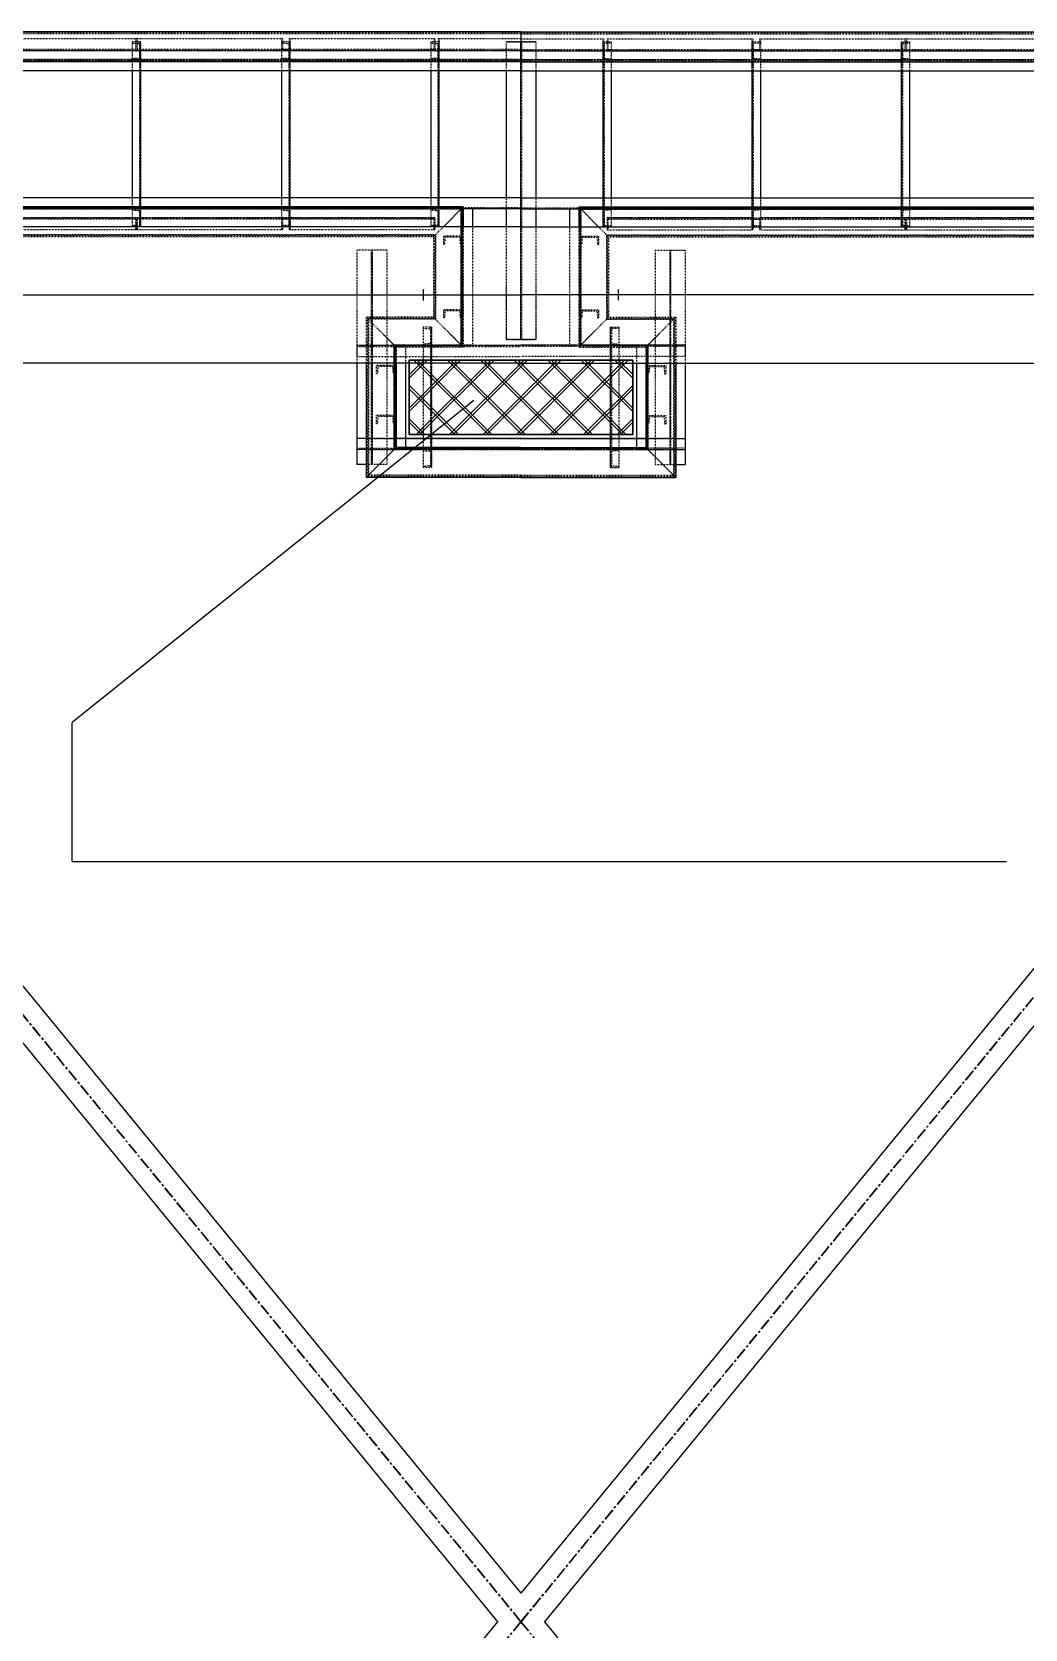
# Model space of a CAD drawing. Header units: millimetres. Extents: x 5143 to 30813, y 232 to 21408.
# Drawn here: x 17307 to 17973, y 5006 to 6077 of the extents above; entities that cross this region are included whole.
import ezdxf

# ---------------------------------------------------------------- set-up
doc = ezdxf.new("R2010")
doc.units = ezdxf.units.MM
doc.header["$LTSCALE"] = 0.25
for name, pattern in [('CENTER', [50.8, 31.75, -6.35, 6.35, -6.35]), ('XKITLINE00', [0]), ('XKITLINE02', [4, 2, -2]), ('XKITLINE03', [6, 3, -1, 1, -1])]:
    doc.linetypes.add(name, pattern=pattern)
doc.styles.add('ROMANS', font='romans.shx')
doc.dimstyles.new('MD300', dxfattribs={"dimtxt": 2.5, "dimasz": 2.5, "dimexe": 1, "dimexo": 1, "dimgap": 0.5, "dimtad": 1, "dimdec": 1, "dimlfac": 50, "dimrnd": 0.5, "dimdsep": 46, "dimtxsty": 'ROMANS', "dimcen": 1, "dimclrd": 146, "dimclre": 146, "dimclrt": 30, "dimadec": 1, "dimazin": 2, "dimtfac": 1, "dimtdec": 1, "dimtmove": 0, "dimatfit": 1, "dimfxl": 1, "dimtolj": 1, "dimtzin": 0, "dimlwd": -1, "dimlwe": -1, "dimarcsym": 0})

msp = doc.modelspace()

# ---------------------------------------------------------------- hatches: boundary and pattern name
h = msp.add_hatch()
h.set_pattern_fill('ANSI37', color=1, scale=5, style=0)
h.set_pattern_definition([(45, (-48965.991, 3372.497), (-11.22532, 11.22532), []), (135, (-48965.991, 3372.497), (-11.22532, -11.22532), [])])
h.paths.add_polyline_path([(17560, 5856.6), (17560, 5806.6), (17710, 5806.6), (17710, 5856.6)])
h = msp.add_hatch()
h.set_pattern_fill('ANSI37', color=1, scale=5, style=0)
h.set_pattern_definition([(135, (84235.982, 3372.497), (11.22532, 11.22532), []), (45, (84235.982, 3372.497), (11.22532, -11.22532), [])])
h.paths.add_polyline_path([(17710, 5856.6), (17710, 5806.6), (17560, 5806.6), (17560, 5856.6)])

# ---------------------------------------------------------------- linework, layer by layer
at = {"color": 7, "linetype": 'XKITLINE00'}
for p, q in [((17635, 6076.7), (16932.5, 6076.7)), ((17635, 6076.7), (17635, 6056.7)), ((17635, 6076.7), (17635, 6056.7)), ((17635, 6076.7), (17635, 6056.7)), ((17635, 6076.7), (17635, 6056.7)), ((17635, 6076.7), (18337.5, 6076.7)), ((17635, 6056.7), (16932.5, 6056.7)), ((17635, 6056.7), (17635, 6050.5)), ((17635, 6056.7), (17635, 6050.5)), ((17635, 6056.7), (17635, 6050.5)), ((17635, 6056.7), (17635, 6050.5)), ((17635, 6056.7), (18337.5, 6056.7)), ((17635, 6050.5), (16932.5, 6050.5)), ((17374.5, 6050.5), (17374.5, 5965.5)), ((17380, 6050.5), (17380, 5965.5)), ((17474.5, 6050.5), (17474.5, 5965.5)), ((17480, 6050.5), (17480, 5965.5)), ((17574.5, 6050.5), (17574.5, 5965.5)), ((17580, 6050.5), (17580, 5965.5)), ((17625, 6050.5), (17625, 5965.5)), ((17625, 6050.5), (17625, 5965.5)), ((17635, 6050.5), (18337.5, 6050.5)), ((17645, 6050.5), (17645, 5965.5)), ((17645, 6050.5), (17645, 5965.5)), ((17690, 6050.5), (17690, 5965.5)), ((17695.5, 6050.5), (17695.5, 5965.5)), ((17790, 6050.5), (17790, 5965.5)), ((17795.5, 6050.5), (17795.5, 5965.5)), ((17890, 6050.5), (17890, 5965.5)), ((17895.5, 6050.5), (17895.5, 5965.5)), ((17635, 5965.5), (16932.5, 5965.5)), ((17596.3, 5959.3), (16932.5, 5959.3)), ((17596.3, 5959.3), (17583, 5946)), ((17596.3, 5959.3), (17583, 5946)), ((17596.3, 5959.3), (17596.3, 5946)), ((17635, 5958), (17596.3, 5958)), ((17602.5, 5958), (17596.3, 5958)), ((17602.5, 5958), (17602.5, 5946)), ((17625, 5958), (17625, 5946)), ((17625, 5958), (17625, 5946)), ((17635, 5965.5), (17635, 5958)), ((17635, 5965.5), (17635, 5958)), ((17635, 5965.5), (17635, 5958)), ((17635, 5965.5), (17635, 5958)), ((17635, 5965.5), (18337.5, 5965.5)), ((17635, 5958), (17673.7, 5958)), ((17645, 5958), (17645, 5946)), ((17645, 5958), (17645, 5946)), ((17667.5, 5958), (17667.5, 5946)), ((17667.5, 5958), (17673.7, 5958)), ((17673.7, 5959.3), (17687, 5946)), ((17673.7, 5959.3), (17673.7, 5946)), ((17673.7, 5959.3), (18337.5, 5959.3)), ((17673.7, 5959.3), (17687, 5946)), ((17525, 5854.6), (17525, 5804.1)), ((17531.3, 5854.6), (17531.3, 5777.9)), ((17551.3, 5854.6), (17551.3, 5797.9)), ((17557.5, 5854.6), (17557.5, 5797.9)), ((17560, 5854.6), (17560, 5806.6)), ((17710, 5854.6), (17710, 5806.6)), ((17712.5, 5854.6), (17712.5, 5797.9)), ((17718.7, 5854.6), (17718.7, 5797.9)), ((17738.7, 5854.6), (17738.7, 5777.9)), ((17745, 5854.6), (17745, 5804.1)), ((17635, 5806.6), (17560, 5806.6)), ((17569.5, 5806.6), (17569.5, 5804.1)), ((17575, 5806.6), (17575, 5804.1)), ((17635, 5806.6), (17710, 5806.6)), ((17695, 5806.6), (17695, 5804.1)), ((17700.5, 5806.6), (17700.5, 5804.1)), ((17525, 5804.1), (17525, 5796.6)), ((17531.3, 5804.1), (17525, 5804.1)), ((17531.3, 5796.6), (17525, 5796.6)), ((17525, 5796.6), (17525, 5786.6)), ((17551.3, 5797.9), (17531.3, 5777.9)), ((17551.3, 5797.9), (17531.3, 5777.9)), ((17635, 5804.1), (17551.3, 5804.1)), ((17635, 5797.9), (17551.3, 5797.9)), ((17635, 5804.1), (17718.7, 5804.1)), ((17635, 5797.9), (17718.7, 5797.9)), ((17718.7, 5797.9), (17738.7, 5777.9)), ((17718.7, 5797.9), (17738.7, 5777.9)), ((17738.7, 5804.1), (17745, 5804.1)), ((17738.7, 5796.6), (17745, 5796.6)), ((17745, 5804.1), (17745, 5796.6)), ((17745, 5796.6), (17745, 5786.6)), ((17531.3, 5786.6), (17525, 5786.6)), ((17738.7, 5786.6), (17745, 5786.6)), ((17635, 5777.9), (17531.3, 5777.9)), ((17635, 5777.9), (17738.7, 5777.9))]:
    msp.add_line(p, q, dxfattribs=at)
at = {"color": 3, "linetype": 'XKITLINE02'}
for p, q in [((17635, 6075.8), (16932.5, 6075.8)), ((17635, 6075.3), (16932.5, 6075.3)), ((17635, 6075.8), (18337.5, 6075.8)), ((17635, 6075.3), (18337.5, 6075.3)), ((17376.7, 6064.8), (17274.3, 6064.8)), ((17377.2, 6064), (17274.3, 6064)), ((17377.2, 6072), (17279.6, 6072)), ((17371.4, 6064.8), (17371.4, 6064)), ((17374.5, 6070), (17374.5, 5946)), ((17374.5, 6070), (17374.5, 6050.5)), ((17380, 6070), (17374.5, 6070)), ((17374.5, 6070), (17374.5, 6069.3)), ((17380, 6070), (17374.5, 6070)), ((17374.5, 6069.3), (17379.3, 6068.9)), ((17376.7, 6072), (17376.7, 6064.8)), ((17377.2, 6072), (17377.2, 6064)), ((17475.1, 6072), (17377.2, 6072)), ((17377.2, 6072), (17377.2, 6064)), ((17480.3, 6064), (17377.2, 6064)), ((17380, 6064), (17377.2, 6064)), ((17377.8, 6072), (17377.8, 6064.8)), ((17480.3, 6064.8), (17377.8, 6064.8)), ((17379.3, 6070), (17379.3, 5946)), ((17379.3, 6068.9), (17379.3, 6059)), ((17380, 6070), (17380, 5946)), ((17380, 6070), (17380, 6050.5)), ((17380, 6070), (17380, 6058)), ((17383, 6064.8), (17383, 6064)), ((17576.7, 6064.8), (17474.3, 6064.8)), ((17474.3, 6064.8), (17474.3, 6064)), ((17577.2, 6064), (17474.3, 6064)), ((17474.5, 6072), (17474.5, 6064)), ((17474.5, 6070), (17474.5, 5946)), ((17474.5, 6070), (17474.5, 6050.5)), ((17480, 6070), (17474.5, 6070)), ((17474.5, 6070), (17474.5, 6069.3)), ((17480, 6070), (17474.5, 6070)), ((17474.5, 6069.3), (17479.3, 6068.9)), ((17475.1, 6072), (17475.1, 6064.8)), ((17479.3, 6070), (17479.3, 5946)), ((17479.3, 6068.9), (17479.3, 6059)), ((17577.2, 6072), (17479.6, 6072)), ((17479.6, 6072), (17479.6, 6064.8)), ((17480, 6070), (17480, 5946)), ((17480, 6070), (17480, 6050.5)), ((17480, 6070), (17480, 6058)), ((17480.2, 6072), (17480.2, 6064)), ((17480.3, 6064.8), (17480.3, 6064)), ((17571.4, 6064.8), (17571.4, 6064)), ((17635, 6064.8), (17574.3, 6064.8)), ((17574.3, 6064.8), (17574.3, 6064)), ((17574.5, 6070), (17574.5, 5946)), ((17574.5, 6070), (17574.5, 6050.5)), ((17580, 6070), (17574.5, 6070)), ((17574.5, 6070), (17574.5, 6069.3)), ((17580, 6070), (17574.5, 6070)), ((17574.5, 6069.3), (17579.3, 6068.9)), ((17576.7, 6072), (17576.7, 6064.8)), ((17577.2, 6072), (17577.2, 6064)), ((17579.3, 6070), (17579.3, 5946)), ((17579.3, 6068.9), (17579.3, 6059)), ((17635, 6072), (17579.6, 6072)), ((17579.6, 6072), (17579.6, 6064.8)), ((17580, 6070), (17580, 5946)), ((17580, 6070), (17580, 6050.5)), ((17580, 6070), (17580, 6058)), ((17580.2, 6072), (17580.2, 6064)), ((17635, 6064), (17580.2, 6064)), ((17625, 6070), (17635, 6070)), ((17625, 6070), (17625, 6050.5)), ((17635, 6070), (17625, 6070)), ((17625, 6070), (17625, 6050.5)), ((17634.7, 6070), (17634.7, 5870.3)), ((17634.7, 6070), (17634.7, 5870.3)), ((17634.7, 6070), (17634.7, 5870.3)), ((17634.7, 6070), (17634.7, 5870.3)), ((17635, 6072), (17690.4, 6072)), ((17645, 6070), (17635, 6070)), ((17635, 6070), (17645, 6070)), ((17635, 6064.8), (17695.6, 6064.8)), ((17635, 6064), (17689.8, 6064)), ((17635.3, 6070), (17635.3, 5870.3)), ((17635.3, 6070), (17635.3, 5870.3)), ((17635.3, 6070), (17635.3, 5870.3)), ((17635.3, 6070), (17635.3, 5870.3)), ((17645, 6070), (17645, 6050.5)), ((17645, 6070), (17645, 6050.5)), ((17689.8, 6072), (17689.8, 6064)), ((17690, 6070), (17690, 5946)), ((17690, 6070), (17690, 6050.5)), ((17690, 6070), (17695.5, 6070)), ((17690, 6070), (17695.5, 6070)), ((17690, 6070), (17690, 6058)), ((17690.4, 6072), (17690.4, 6064.8)), ((17690.7, 6070), (17690.7, 5946)), ((17695.5, 6069.3), (17690.7, 6068.9)), ((17690.7, 6068.9), (17690.7, 6059)), ((17692.7, 6072), (17790.4, 6072)), ((17692.7, 6072), (17692.7, 6064)), ((17692.7, 6064), (17795.6, 6064)), ((17693.3, 6072), (17693.3, 6064.8)), ((17693.3, 6064.8), (17795.6, 6064.8)), ((17695.5, 6070), (17695.5, 5946)), ((17695.5, 6070), (17695.5, 6050.5)), ((17695.5, 6070), (17695.5, 6069.3)), ((17695.6, 6064.8), (17695.6, 6064)), ((17698.6, 6064.8), (17698.6, 6064)), ((17789.7, 6064.8), (17789.7, 6064)), ((17789.7, 6064.8), (17892.2, 6064.8)), ((17789.7, 6064), (17892.7, 6064)), ((17789.8, 6072), (17789.8, 6064)), ((17790, 6070), (17790, 5946)), ((17790, 6070), (17790, 6050.5)), ((17790, 6070), (17795.5, 6070)), ((17790, 6070), (17795.5, 6070)), ((17790, 6070), (17790, 6058)), ((17790.4, 6072), (17790.4, 6064.8)), ((17790.7, 6070), (17790.7, 5946)), ((17795.5, 6069.3), (17790.7, 6068.9)), ((17790.7, 6068.9), (17790.7, 6059)), ((17794.9, 6072), (17794.9, 6064.8)), ((17794.9, 6072), (17892.7, 6072)), ((17795.5, 6072), (17795.5, 6064)), ((17795.5, 6070), (17795.5, 5946)), ((17795.5, 6070), (17795.5, 6050.5)), ((17795.5, 6070), (17795.5, 6069.3)), ((17795.6, 6064.8), (17795.6, 6064)), ((17886.9, 6064.8), (17886.9, 6064)), ((17890, 6070), (17890, 5946)), ((17890, 6070), (17890, 6050.5)), ((17890, 6070), (17895.5, 6070)), ((17890, 6070), (17895.5, 6070)), ((17890, 6070), (17890, 6058)), ((17890, 6064), (17892.7, 6064)), ((17890.7, 6070), (17890.7, 5946)), ((17895.5, 6069.3), (17890.7, 6068.9)), ((17890.7, 6068.9), (17890.7, 6059)), ((17892.2, 6072), (17892.2, 6064.8)), ((17892.7, 6072), (17990.4, 6072)), ((17892.7, 6072), (17892.7, 6064)), ((17892.7, 6072), (17892.7, 6064)), ((17892.7, 6064), (17995.6, 6064)), ((17893.3, 6072), (17893.3, 6064.8)), ((17893.3, 6064.8), (17995.6, 6064.8)), ((17895.5, 6070), (17895.5, 5946)), ((17895.5, 6070), (17895.5, 6050.5)), ((17895.5, 6070), (17895.5, 6069.3)), ((17898.6, 6064.8), (17898.6, 6064)), ((17635, 6058.1), (16932.5, 6058.1)), ((17635, 6058), (16932.5, 6058)), ((17635, 6057.5), (16932.5, 6057.5)), ((17635, 6057.1), (16932.5, 6057.1)), ((17379.3, 6059), (17374.5, 6058.7)), ((17374.5, 6058.7), (17374.5, 6058)), ((17380, 6058), (17374.5, 6058)), ((17479.3, 6059), (17474.5, 6058.7)), ((17474.5, 6058.7), (17474.5, 6058)), ((17480, 6058), (17474.5, 6058)), ((17579.3, 6059), (17574.5, 6058.7)), ((17574.5, 6058.7), (17574.5, 6058)), ((17580, 6058), (17574.5, 6058)), ((17635, 6058.1), (18337.5, 6058.1)), ((17635, 6058), (17635, 6056.7)), ((17635, 6058), (17635, 6056.7)), ((17635, 6058), (17635, 6056.7)), ((17635, 6058), (18337.5, 6058)), ((17635, 6058), (17635, 6056.7)), ((17635, 6057.5), (18337.5, 6057.5)), ((17635, 6057.1), (18337.5, 6057.1)), ((17690, 6058), (17695.5, 6058)), ((17690.7, 6059), (17695.5, 6058.7)), ((17695.5, 6058.7), (17695.5, 6058)), ((17790, 6058), (17795.5, 6058)), ((17790.7, 6059), (17795.5, 6058.7)), ((17795.5, 6058.7), (17795.5, 6058)), ((17890, 6058), (17895.5, 6058)), ((17890.7, 6059), (17895.5, 6058.7)), ((17895.5, 6058.7), (17895.5, 6058)), ((17635, 5958.8), (16932.5, 5958.8)), ((17595.5, 5958.4), (16932.5, 5958.4)), ((17596.3, 5958), (16932.5, 5958)), ((17594.9, 5957.9), (16932.5, 5957.9)), ((17374.5, 5958), (17374.5, 5957.3)), ((17380, 5958), (17374.5, 5958)), ((17374.5, 5957.3), (17379.3, 5956.9)), ((17379.3, 5956.9), (17379.3, 5947)), ((17380, 5958), (17380, 5946)), ((17474.5, 5958), (17474.5, 5957.3)), ((17480, 5958), (17474.5, 5958)), ((17474.5, 5957.3), (17479.3, 5956.9)), ((17479.3, 5956.9), (17479.3, 5947)), ((17480, 5958), (17480, 5946)), ((17574.5, 5958), (17574.5, 5957.3)), ((17580, 5958), (17574.5, 5958)), ((17574.5, 5957.3), (17579.3, 5956.9)), ((17579.3, 5956.9), (17579.3, 5947)), ((17580, 5958), (17580, 5946)), ((17594.9, 5957.9), (17594.9, 5866.7)), ((17595, 5958), (17595, 5866.6)), ((17596.3, 5958), (17595, 5958)), ((17595.5, 5958.4), (17595.5, 5866.2)), ((17595.8, 5958), (17595.8, 5866.6)), ((17625, 5965.5), (17625, 5958)), ((17625, 5965.5), (17625, 5958)), ((17635, 5958.8), (18337.5, 5958.8)), ((17645, 5965.5), (17645, 5958)), ((17645, 5965.5), (17645, 5958)), ((17673.7, 5958), (18337.5, 5958)), ((17673.7, 5958), (17675, 5958)), ((17674.1, 5958), (17674.1, 5866.6)), ((17674.5, 5958.4), (17674.5, 5866.2)), ((17674.5, 5958.4), (18337.5, 5958.4)), ((17675, 5958), (17675, 5866.6)), ((17675.1, 5957.9), (17675.1, 5866.7)), ((17675.1, 5957.9), (18337.5, 5957.9)), ((17690, 5958), (17695.5, 5958)), ((17690, 5958), (17690, 5946)), ((17695.5, 5957.3), (17690.7, 5956.9)), ((17690.7, 5956.9), (17690.7, 5947)), ((17695.5, 5958), (17695.5, 5957.3)), ((17790, 5958), (17795.5, 5958)), ((17790, 5958), (17790, 5946)), ((17795.5, 5957.3), (17790.7, 5956.9)), ((17790.7, 5956.9), (17790.7, 5947)), ((17795.5, 5958), (17795.5, 5957.3)), ((17890, 5958), (17895.5, 5958)), ((17890, 5958), (17890, 5946)), ((17895.5, 5957.3), (17890.7, 5956.9)), ((17890.7, 5956.9), (17890.7, 5947)), ((17895.5, 5958), (17895.5, 5957.3)), ((17377.2, 5952), (17274.3, 5952)), ((17376.7, 5951.2), (17274.3, 5951.2)), ((17371.4, 5952), (17371.4, 5951.2)), ((17379.3, 5947), (17374.5, 5946.7)), ((17374.5, 5946.7), (17374.5, 5946)), ((17380, 5946), (17374.5, 5946)), ((17380, 5946), (17374.5, 5946)), ((17376.7, 5951.2), (17376.7, 5944)), ((17377.2, 5952), (17377.2, 5944)), ((17480.3, 5952), (17377.2, 5952)), ((17377.2, 5952), (17377.2, 5944)), ((17480.3, 5951.2), (17377.8, 5951.2)), ((17377.8, 5951.2), (17377.8, 5944)), ((17383, 5952), (17383, 5951.2)), ((17577.2, 5952), (17474.3, 5952)), ((17474.3, 5952), (17474.3, 5951.2)), ((17576.7, 5951.2), (17474.3, 5951.2)), ((17474.5, 5952), (17474.5, 5944)), ((17479.3, 5947), (17474.5, 5946.7)), ((17474.5, 5946.7), (17474.5, 5946)), ((17480, 5946), (17474.5, 5946)), ((17480, 5946), (17474.5, 5946)), ((17475.1, 5951.2), (17475.1, 5944)), ((17479.6, 5951.2), (17479.6, 5944)), ((17480.2, 5952), (17480.2, 5944)), ((17480.3, 5952), (17480.3, 5951.2)), ((17571.4, 5952), (17571.4, 5951.2)), ((17579.3, 5947), (17574.5, 5946.7)), ((17574.5, 5946.7), (17574.5, 5946)), ((17580, 5946), (17574.5, 5946)), ((17580, 5946), (17574.5, 5946)), ((17583, 5946), (17576.3, 5939.3)), ((17583, 5946), (17576.3, 5939.3)), ((17576.7, 5951.2), (17576.7, 5944)), ((17577.2, 5952), (17577.2, 5944)), ((17596.3, 5946), (17596.3, 5865.3)), ((17602.5, 5946), (17602.5, 5866.6)), ((17625, 5946), (17625, 5870.3)), ((17625, 5946), (17625, 5870.3)), ((17645, 5946), (17645, 5870.3)), ((17645, 5946), (17645, 5870.3)), ((17667.5, 5946), (17667.5, 5866.6)), ((17673.7, 5946), (17673.7, 5865.3)), ((17687, 5946), (17693.7, 5939.3)), ((17687, 5946), (17693.7, 5939.3)), ((17690, 5946), (17695.5, 5946)), ((17690, 5946), (17695.5, 5946)), ((17690.7, 5947), (17695.5, 5946.7)), ((17692.7, 5952), (17795.6, 5952)), ((17692.7, 5952), (17692.7, 5944)), ((17693.3, 5951.2), (17795.6, 5951.2)), ((17693.3, 5951.2), (17693.3, 5944)), ((17695.5, 5946.7), (17695.5, 5946)), ((17698.6, 5952), (17698.6, 5951.2)), ((17789.7, 5952), (17892.7, 5952)), ((17789.7, 5952), (17789.7, 5951.2)), ((17789.7, 5951.2), (17892.2, 5951.2)), ((17789.8, 5952), (17789.8, 5944)), ((17790, 5946), (17795.5, 5946)), ((17790, 5946), (17795.5, 5946)), ((17790.4, 5951.2), (17790.4, 5944)), ((17790.7, 5947), (17795.5, 5946.7)), ((17794.9, 5951.2), (17794.9, 5944)), ((17795.5, 5952), (17795.5, 5944)), ((17795.5, 5946.7), (17795.5, 5946)), ((17795.6, 5952), (17795.6, 5951.2)), ((17886.9, 5952), (17886.9, 5951.2)), ((17890, 5946), (17895.5, 5946)), ((17890, 5946), (17895.5, 5946)), ((17890.7, 5947), (17895.5, 5946.7)), ((17892.2, 5951.2), (17892.2, 5944)), ((17892.7, 5952), (17995.6, 5952)), ((17892.7, 5952), (17892.7, 5944)), ((17892.7, 5952), (17892.7, 5944)), ((17893.3, 5951.2), (17995.6, 5951.2)), ((17893.3, 5951.2), (17893.3, 5944)), ((17895.5, 5946.7), (17895.5, 5946)), ((17898.6, 5952), (17898.6, 5951.2)), ((17577.7, 5940.7), (16932.5, 5940.7)), ((17577.2, 5940.1), (16932.5, 5940.1)), ((17576.3, 5939.3), (16932.5, 5939.3)), ((17377.2, 5944), (17279.6, 5944)), ((17475.1, 5944), (17377.2, 5944)), ((17577.2, 5944), (17479.6, 5944)), ((17576.3, 5939.3), (17576.3, 5885.3)), ((17577.2, 5940.1), (17577.2, 5884.5)), ((17577.7, 5940.7), (17577.7, 5884)), ((17583, 5939.7), (17583, 5934.2)), ((17595, 5939.7), (17583, 5939.7)), ((17584.1, 5939), (17583.7, 5934.2)), ((17593.9, 5939), (17584.1, 5939)), ((17593.9, 5939), (17594.3, 5934.2)), ((17595, 5939.7), (17595, 5934.2)), ((17675, 5939.7), (17675, 5934.2)), ((17675, 5939.7), (17687, 5939.7)), ((17676.1, 5939), (17675.7, 5934.2)), ((17676.1, 5939), (17685.9, 5939)), ((17685.9, 5939), (17686.3, 5934.2)), ((17687, 5939.7), (17687, 5934.2)), ((17692.3, 5940.7), (17692.3, 5884)), ((17692.3, 5940.7), (18337.5, 5940.7)), ((17692.7, 5944), (17790.4, 5944)), ((17692.8, 5940.1), (17692.8, 5884.5)), ((17692.8, 5940.1), (18337.5, 5940.1)), ((17693.7, 5939.3), (17693.7, 5885.3)), ((17693.7, 5939.3), (18337.5, 5939.3)), ((17794.9, 5944), (17892.7, 5944)), ((17892.7, 5944), (17990.4, 5944)), ((17545, 5930.3), (17525, 5930.3)), ((17525, 5930.3), (17525, 5854.6)), ((17534.7, 5930.3), (17534.7, 5786.6)), ((17535.3, 5930.3), (17535.3, 5786.6)), ((17545, 5930.3), (17545, 5786.6)), ((17583.7, 5934.2), (17583, 5934.2)), ((17595, 5934.2), (17594.3, 5934.2)), ((17675, 5934.2), (17675.7, 5934.2)), ((17686.3, 5934.2), (17687, 5934.2)), ((17725, 5930.3), (17745, 5930.3)), ((17725, 5930.3), (17725, 5786.6)), ((17734.7, 5930.3), (17734.7, 5786.6)), ((17735.3, 5930.3), (17735.3, 5786.6)), ((17745, 5930.3), (17745, 5854.6)), ((17625, 5905.8), (17625, 5870.3)), ((17625, 5905.8), (17625, 5870.3)), ((17645, 5905.8), (17645, 5870.3)), ((17645, 5905.8), (17645, 5870.3)), ((17531.3, 5885.3), (17551.3, 5865.3)), ((17576.3, 5885.3), (17531.3, 5885.3)), ((17531.3, 5885.3), (17546.7, 5870)), ((17531.3, 5885.3), (17531.3, 5854.6)), ((17577.2, 5884.5), (17532.2, 5884.5)), ((17532.2, 5884.5), (17532.2, 5778.8)), ((17577.7, 5884), (17532.7, 5884)), ((17532.7, 5884), (17532.7, 5779.3)), ((17576.3, 5885.3), (17591.7, 5870)), ((17576.3, 5885.3), (17596.3, 5865.3)), ((17583, 5890.4), (17583, 5884.9)), ((17595, 5890.4), (17583, 5890.4)), ((17583.7, 5884.9), (17583, 5884.9)), ((17584.1, 5889.7), (17583.7, 5884.9)), ((17593.9, 5889.7), (17584.1, 5889.7)), ((17593.9, 5889.7), (17594.3, 5884.9)), ((17595, 5884.9), (17594.3, 5884.9)), ((17595, 5890.4), (17595, 5884.9)), ((17693.7, 5885.3), (17673.7, 5865.3)), ((17675, 5890.4), (17675, 5884.9)), ((17675, 5890.4), (17687, 5890.4)), ((17675, 5884.9), (17675.7, 5884.9)), ((17676.1, 5889.7), (17675.7, 5884.9)), ((17676.1, 5889.7), (17685.9, 5889.7)), ((17693.7, 5885.3), (17678.3, 5870)), ((17685.9, 5889.7), (17686.3, 5884.9)), ((17686.3, 5884.9), (17687, 5884.9)), ((17687, 5890.4), (17687, 5884.9)), ((17692.3, 5884), (17737.3, 5884)), ((17692.8, 5884.5), (17737.8, 5884.5)), ((17693.7, 5885.3), (17738.7, 5885.3)), ((17738.7, 5885.3), (17718.7, 5865.3)), ((17738.7, 5885.3), (17723.3, 5870)), ((17737.3, 5884), (17737.3, 5779.3)), ((17737.8, 5884.5), (17737.8, 5778.8)), ((17738.7, 5885.3), (17738.7, 5854.6)), ((17542.3, 5874.3), (17551.3, 5865.3)), ((17569.5, 5878.6), (17569.5, 5877.9)), ((17575, 5878.6), (17569.5, 5878.6)), ((17569.5, 5878.6), (17569.5, 5784.6)), ((17569.5, 5878.6), (17569.5, 5806.6)), ((17575, 5878.6), (17569.5, 5878.6)), ((17569.5, 5877.9), (17574.3, 5877.6)), ((17574.3, 5878.6), (17574.3, 5784.6)), ((17574.3, 5877.6), (17574.3, 5867.7)), ((17575, 5878.6), (17575, 5866.6)), ((17575, 5878.6), (17575, 5784.6)), ((17575, 5878.6), (17575, 5806.6)), ((17587.3, 5874.3), (17596.3, 5865.3)), ((17625, 5870.3), (17635, 5870.3)), ((17635, 5870.3), (17625, 5870.3)), ((17645, 5870.3), (17635, 5870.3)), ((17635, 5870.3), (17645, 5870.3)), ((17682.7, 5874.3), (17673.7, 5865.3)), ((17695, 5878.6), (17700.5, 5878.6)), ((17695, 5878.6), (17695, 5866.6)), ((17695, 5878.6), (17695, 5784.6)), ((17695, 5878.6), (17695, 5806.6)), ((17695, 5878.6), (17700.5, 5878.6)), ((17695.7, 5878.6), (17695.7, 5784.6)), ((17700.5, 5877.9), (17695.7, 5877.6)), ((17695.7, 5877.6), (17695.7, 5867.7)), ((17700.5, 5878.6), (17700.5, 5877.9)), ((17700.5, 5878.6), (17700.5, 5784.6)), ((17700.5, 5878.6), (17700.5, 5806.6)), ((17727.6, 5874.3), (17718.7, 5865.3)), ((17525, 5866.6), (17525, 5859.1)), ((17525, 5866.6), (17635, 5866.6)), ((17525, 5865.8), (17635, 5865.8)), ((17594.9, 5866.7), (17549.9, 5866.7)), ((17549.9, 5866.7), (17549.9, 5796.6)), ((17550, 5866.6), (17550, 5796.6)), ((17557.5, 5866.6), (17550, 5866.6)), ((17595.5, 5866.2), (17550.5, 5866.2)), ((17550.5, 5866.2), (17550.5, 5797.1)), ((17550.8, 5866.6), (17550.8, 5796.6)), ((17596.3, 5865.3), (17551.3, 5865.3)), ((17551.3, 5865.3), (17551.3, 5854.6)), ((17557.5, 5866.6), (17557.5, 5854.6)), ((17574.3, 5867.7), (17569.5, 5867.3)), ((17569.5, 5867.3), (17569.5, 5866.6)), ((17575, 5866.6), (17569.5, 5866.6)), ((17602.5, 5866.6), (17595, 5866.6)), ((17745, 5866.6), (17635, 5866.6)), ((17745, 5865.8), (17635, 5865.8)), ((17667.5, 5866.6), (17675, 5866.6)), ((17673.7, 5865.3), (17718.7, 5865.3)), ((17674.5, 5866.2), (17719.5, 5866.2)), ((17675.1, 5866.7), (17720.1, 5866.7)), ((17695, 5866.6), (17700.5, 5866.6)), ((17695.7, 5867.7), (17700.5, 5867.3)), ((17700.5, 5867.3), (17700.5, 5866.6)), ((17712.5, 5866.6), (17720, 5866.6)), ((17712.5, 5866.6), (17712.5, 5854.6)), ((17718.7, 5865.3), (17718.7, 5854.6)), ((17719.1, 5866.6), (17719.1, 5796.6)), ((17719.5, 5866.2), (17719.5, 5797.1)), ((17720, 5866.6), (17720, 5796.6)), ((17720.1, 5866.7), (17720.1, 5796.6)), ((17745, 5866.6), (17745, 5859.1)), ((17525, 5859.1), (17635, 5859.1)), ((17538, 5852.9), (17538, 5847.4)), ((17550, 5852.9), (17538, 5852.9)), ((17539.1, 5852.2), (17538.7, 5847.4)), ((17548.9, 5852.2), (17539.1, 5852.2)), ((17548.9, 5852.2), (17549.3, 5847.4)), ((17550, 5852.9), (17550, 5847.4)), ((17560, 5856.6), (17560, 5854.6)), ((17635, 5856.6), (17560, 5856.6)), ((17745, 5859.1), (17635, 5859.1)), ((17635, 5856.6), (17710, 5856.6)), ((17710, 5856.6), (17710, 5854.6)), ((17720, 5852.9), (17720, 5847.4)), ((17720, 5852.9), (17732, 5852.9)), ((17721.1, 5852.2), (17720.7, 5847.4)), ((17721.1, 5852.2), (17730.9, 5852.2)), ((17730.9, 5852.2), (17731.3, 5847.4)), ((17732, 5852.9), (17732, 5847.4)), ((17538.7, 5847.4), (17538, 5847.4)), ((17550, 5847.4), (17549.3, 5847.4)), ((17720, 5847.4), (17720.7, 5847.4)), ((17731.3, 5847.4), (17732, 5847.4)), ((17538, 5819.4), (17538, 5813.9)), ((17550, 5819.4), (17538, 5819.4)), ((17539.1, 5818.7), (17538.7, 5813.9)), ((17548.9, 5818.7), (17539.1, 5818.7)), ((17548.9, 5818.7), (17549.3, 5813.9)), ((17550, 5819.4), (17550, 5813.9)), ((17720, 5819.4), (17720, 5813.9)), ((17720, 5819.4), (17732, 5819.4)), ((17721.1, 5818.7), (17720.7, 5813.9)), ((17721.1, 5818.7), (17730.9, 5818.7)), ((17730.9, 5818.7), (17731.3, 5813.9)), ((17732, 5819.4), (17732, 5813.9)), ((17538.7, 5813.9), (17538, 5813.9)), ((17550, 5813.9), (17549.3, 5813.9)), ((17720, 5813.9), (17720.7, 5813.9)), ((17731.3, 5813.9), (17732, 5813.9)), ((17525, 5804.1), (17525, 5796.6)), ((17525, 5797.5), (17635, 5797.5)), ((17531.3, 5804.1), (17635, 5804.1)), ((17551.3, 5804.1), (17531.3, 5804.1)), ((17531.3, 5796.6), (17635, 5796.6)), ((17635, 5796.6), (17531.3, 5796.6)), ((17635, 5796.6), (17549.9, 5796.6)), ((17557.5, 5796.6), (17550, 5796.6)), ((17635, 5797.1), (17550.5, 5797.1)), ((17557.5, 5797.9), (17557.5, 5796.6)), ((17569.5, 5796.6), (17569.5, 5795.9)), ((17575, 5796.6), (17569.5, 5796.6)), ((17569.5, 5795.9), (17574.3, 5795.6)), ((17574.3, 5795.6), (17574.3, 5785.7)), ((17575, 5796.6), (17575, 5784.6)), ((17738.7, 5804.1), (17635, 5804.1)), ((17745, 5797.5), (17635, 5797.5)), ((17635, 5797.1), (17719.5, 5797.1)), ((17738.7, 5796.6), (17635, 5796.6)), ((17635, 5796.6), (17738.7, 5796.6)), ((17635, 5796.6), (17720.1, 5796.6)), ((17695, 5796.6), (17700.5, 5796.6)), ((17695, 5796.6), (17695, 5784.6)), ((17700.5, 5795.9), (17695.7, 5795.6)), ((17695.7, 5795.6), (17695.7, 5785.7)), ((17700.5, 5796.6), (17700.5, 5795.9)), ((17712.5, 5797.9), (17712.5, 5796.6)), ((17712.5, 5796.6), (17720, 5796.6)), ((17718.7, 5804.1), (17738.7, 5804.1)), ((17745, 5804.1), (17745, 5796.6)), ((17545, 5786.6), (17531.3, 5786.6)), ((17574.3, 5785.7), (17569.5, 5785.3)), ((17569.5, 5785.3), (17569.5, 5784.6)), ((17575, 5784.6), (17569.5, 5784.6)), ((17575, 5784.6), (17569.5, 5784.6)), ((17695, 5784.6), (17700.5, 5784.6)), ((17695, 5784.6), (17700.5, 5784.6)), ((17695.7, 5785.7), (17700.5, 5785.3)), ((17700.5, 5785.3), (17700.5, 5784.6)), ((17725, 5786.6), (17738.7, 5786.6)), ((17635, 5778.8), (17532.2, 5778.8)), ((17635, 5779.3), (17532.7, 5779.3)), ((17635, 5779.3), (17737.3, 5779.3)), ((17635, 5778.8), (17737.8, 5778.8))]:
    msp.add_line(p, q, dxfattribs=at)
at = {"color": 1, "linetype": 'XKITLINE03'}
for p, q in [((17635, 6064), (16932.5, 6064)), ((17377.2, 6064), (17280.2, 6064)), ((17474.5, 6064), (17377.2, 6064)), ((17380, 5946), (17380, 6070)), ((17480, 5946), (17480, 6070)), ((17577.2, 6064), (17480.2, 6064)), ((17580, 5946), (17580, 6070)), ((17635, 6064), (17580.2, 6064)), ((17635, 5870.3), (17635, 6070)), ((17635, 5870.3), (17635, 6070)), ((17635, 5870.3), (17635, 6070)), ((17635, 5870.3), (17635, 6070)), ((17635, 6064), (17689.8, 6064)), ((17635, 6064), (18337.5, 6064)), ((17690, 5946), (17690, 6070)), ((17692.7, 6064), (17789.8, 6064)), ((17790, 5946), (17790, 6070)), ((17795.5, 6064), (17892.7, 6064)), ((17890, 5946), (17890, 6070)), ((17892.7, 6064), (17989.8, 6064)), ((16932.5, 6058), (17635, 6058)), ((18337.5, 6058), (17635, 6058)), ((17635, 5958), (16932.5, 5958)), ((17595, 5866.6), (17595, 5958)), ((17635, 5958), (18337.5, 5958)), ((17675, 5866.6), (17675, 5958)), ((17280.2, 5952), (17377.2, 5952)), ((17377.2, 5952), (17474.5, 5952)), ((17480.2, 5952), (17577.2, 5952)), ((17789.8, 5952), (17692.7, 5952)), ((17892.7, 5952), (17795.5, 5952)), ((17989.8, 5952), (17892.7, 5952)), ((17535, 5930.3), (17535, 5786.6)), ((17735, 5930.3), (17735, 5786.6)), ((17575, 5784.6), (17575, 5878.6)), ((17695, 5784.6), (17695, 5878.6)), ((17525, 5866.6), (17635, 5866.6)), ((17550, 5796.6), (17550, 5866.6)), ((17745, 5866.6), (17635, 5866.6)), ((17720, 5796.6), (17720, 5866.6)), ((17635, 5796.6), (17525, 5796.6)), ((17635, 5796.6), (17745, 5796.6))]:
    msp.add_line(p, q, dxfattribs=at)
at = {"color": 8, "linetype": 'XKITLINE00'}
for p, q in [((17635, 5946), (14995, 5946)), ((17635, 5946), (20275, 5946)), ((16926.7, 5854.6), (17619.5, 5010.1)), ((16926.7, 5854.6), (17619.5, 5010.1)), ((17635, 5854.6), (16954.6, 5854.6)), ((16958.2, 5854.6), (17635, 5029.6)), ((16958.2, 5854.6), (17635, 5029.6)), ((17635, 5854.6), (18315.4, 5854.6)), ((18311.7, 5854.6), (17635, 5029.6)), ((18311.7, 5854.6), (17635, 5029.6)), ((18343.3, 5854.6), (17650.5, 5010.1)), ((18343.3, 5854.6), (17650.5, 5010.1)), ((17619.2, 5010.4), (16918.6, 4156.4)), ((17619.2, 5010.4), (16918.6, 4156.4)), ((17650.8, 5010.4), (18351.3, 4156.4)), ((17650.8, 5010.4), (18351.3, 4156.4))]:
    msp.add_line(p, q, dxfattribs=at)
at = {"color": 8, "linetype": 'CENTER'}
for p, q in [((17569.6, 5896.8), (17569.6, 5903.8)), ((17700.4, 5896.8), (17700.4, 5903.8)), ((14995, 5900.3), (17635, 5900.3)), ((15025, 5900.3), (17635, 5900.3)), ((16815, 5900.3), (17635, 5900.3)), ((16905, 5900.3), (17635, 5010.4)), ((17635, 5010.4), (16905, 5900.3)), ((20275, 5900.3), (17635, 5900.3)), ((18455, 5900.3), (17635, 5900.3)), ((20245, 5900.3), (17635, 5900.3)), ((18365, 5900.3), (17635, 5010.4)), ((17635, 5010.4), (18365, 5900.3)), ((16905, 4120.6), (17635, 5010.4)), ((17635, 5010.4), (16905, 4120.6)), ((18365, 4120.6), (17635, 5010.4)), ((17635, 5010.4), (18365, 4120.6))]:
    msp.add_line(p, q, dxfattribs=at)
at = {"color": 146}
for q in [(17334.1, 5613.5), (17960.4, 5520.2)]:
    msp.add_line((17334.1, 5520.2), q, dxfattribs=at)
at = {"color": 1}
for points in [[(17560, 5856.6), (17710, 5856.6), (17710, 5806.6), (17560, 5806.6)], [(17710, 5856.6), (17560, 5856.6), (17560, 5806.6), (17710, 5806.6)]]:
    msp.add_lwpolyline(points, close=True, dxfattribs=at)
at = {"color": 1, "linetype": 'XKITLINE00'}
for centre in [(17377.2, 6064), (17377.2, 6064), (17380, 6070), (17474.5, 6064), (17480, 6070), (17480.2, 6064), (17577.2, 6064), (17580, 6070), (17580.2, 6064), (17635, 6070), (17635, 6070), (17635, 6070), (17635, 6070), (17635, 6064), (17635, 6064), (17635, 6064), (17635, 6064), (17689.8, 6064), (17690, 6070), (17692.7, 6064), (17789.8, 6064), (17790, 6070), (17795.5, 6064), (17890, 6070), (17892.7, 6064), (17892.7, 6064), (17380, 6058), (17480, 6058), (17580, 6058), (17635, 6058), (17635, 6058), (17635, 6058), (17635, 6058), (17690, 6058), (17790, 6058), (17890, 6058), (17380, 5958), (17480, 5958), (17580, 5958), (17595, 5958), (17635, 5958), (17635, 5958), (17635, 5958), (17635, 5958), (17675, 5958), (17690, 5958), (17790, 5958), (17890, 5958), (17377.2, 5952), (17377.2, 5952), (17380, 5946), (17474.5, 5952), (17480, 5946), (17480.2, 5952), (17577.2, 5952), (17580, 5946), (17635, 5952), (17635, 5952), (17690, 5946), (17692.7, 5952), (17789.8, 5952), (17790, 5946), (17795.5, 5952), (17890, 5946), (17892.7, 5952), (17892.7, 5952), (17595, 5939.7), (17675, 5939.7), (17535, 5930.3), (17735, 5930.3), (17595, 5890.4), (17675, 5890.4), (17575, 5878.6), (17635, 5870.3), (17635, 5870.3), (17635, 5870.3), (17635, 5870.3), (17695, 5878.6), (17525, 5866.6), (17550, 5866.6), (17575, 5866.6), (17595, 5866.6), (17675, 5866.6), (17695, 5866.6), (17720, 5866.6), (17745, 5866.6), (17550, 5852.9), (17720, 5852.9), (17550, 5819.4), (17720, 5819.4), (17525, 5796.6), (17550, 5796.6), (17575, 5796.6), (17695, 5796.6), (17720, 5796.6), (17745, 5796.6), (17535, 5786.6), (17575, 5784.6), (17695, 5784.6), (17735, 5786.6)]:
    msp.add_circle(centre, 0.05, dxfattribs=at)
at = {"color": 8, "linetype": 'XKITLINE00'}
for centre in [(17569.6, 5903.8), (17700.4, 5903.8), (17569.6, 5896.8), (17635, 5900.3), (17635, 5900.3), (17635, 5900.3), (17635, 5900.3), (17700.4, 5896.8)]:
    msp.add_circle(centre, 0.05, dxfattribs=at)

# ---------------------------------------------------------------- leaders
msp.add_leader([(17603.4, 5829.5), (17334.1, 5613.5)], dimstyle='MD300', override={"dimgap": 0.5, "dimtad": 0})

doc.saveas('drawing.dxf')
